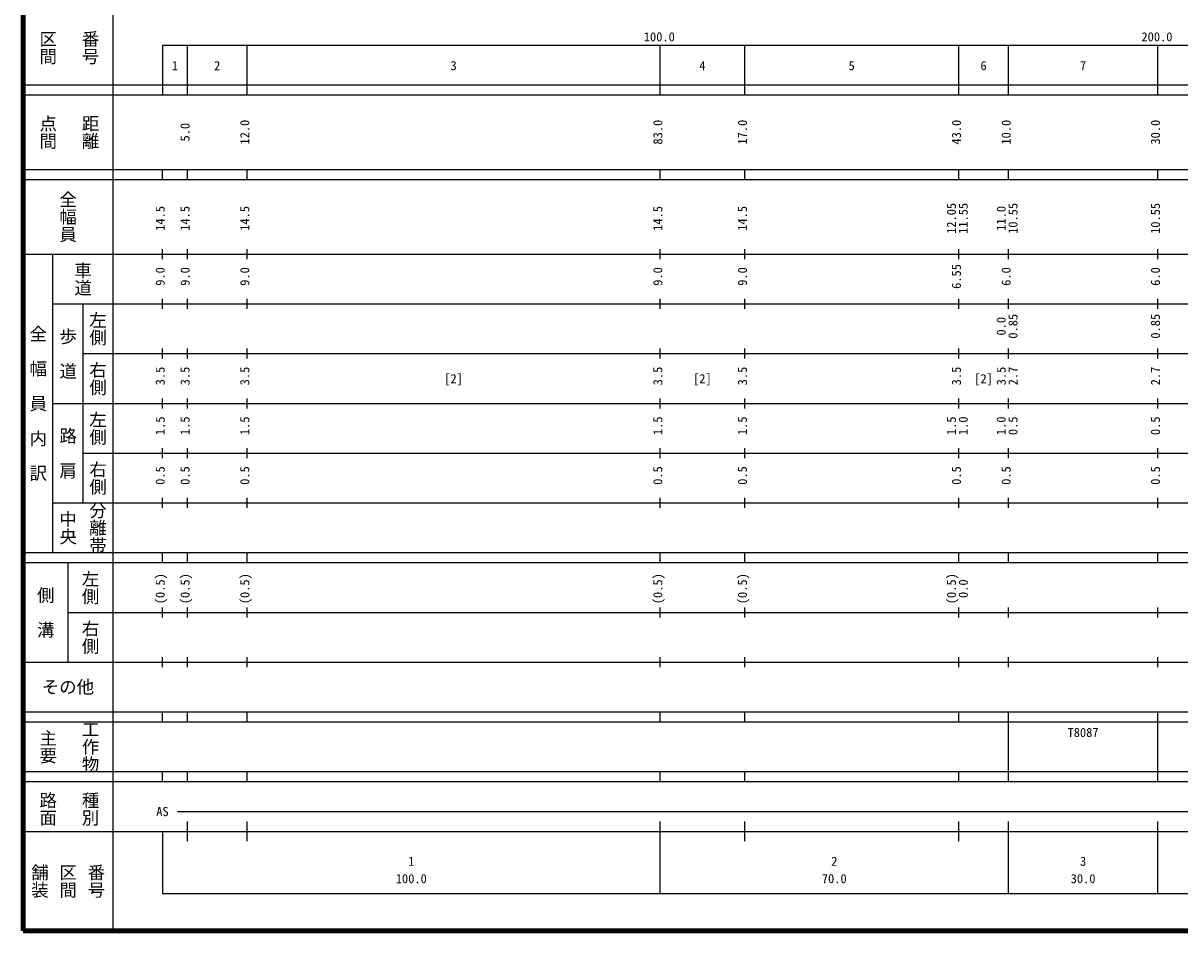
# Model space of a CAD drawing. Units: millimetres on the paper, enlarged 1000 times. Extents: x 40000 to 680000, y 20000 to 380000.
# Drawn here: x 40000 to 272448, y 20000 to 202409 of the extents above; entities that cross this region are included whole.
import ezdxf
from ezdxf.enums import TextEntityAlignment as Align

# ---------------------------------------------------------------- set-up
doc = ezdxf.new("R2010")
doc.units = ezdxf.units.MM
doc.header["$LTSCALE"] = 1000
doc.layers.add('M-TTL', color=2, linetype='Continuous', lineweight=140)
doc.layers.add('M-TTL-BAND', color=7, linetype='Continuous', lineweight=25)
doc.styles.add('@ＭＳ ゴシック', font='')
doc.styles.add('ＭＳ ゴシック', font='')
doc.styles.get('@ＭＳ ゴシック').set_extended_font_data('@MS Gothic')
doc.styles.get('ＭＳ ゴシック').set_extended_font_data('MS Gothic')

msp = doc.modelspace()

# ---------------------------------------------------------------- linework, layer by layer
at = {"layer": 'M-TTL'}
for p, q in [((40000, 380000), (40000, 20000)), ((40000, 20000), (680000, 20000))]:
    msp.add_line(p, q, dxfattribs=at)
at = {"layer": 'M-TTL-BAND'}
for p, q in [((58000, 370000), (58000, 20000)), ((68000, 198000), (579000, 198000)), ((68000, 198000), (68000, 188000)), ((73000, 188000), (73000, 198000)), ((85000, 188000), (85000, 198000)), ((168000, 188000), (168000, 198000)), ((185000, 188000), (185000, 198000)), ((228000, 188000), (228000, 198000)), ((238000, 188000), (238000, 198000)), ((268000, 188000), (268000, 198000)), ((40000, 190000), (579000, 190000)), ((40000, 188000), (579000, 188000)), ((40000, 173000), (579000, 173000)), ((68000, 171000), (68000, 173000)), ((73000, 171000), (73000, 173000)), ((85000, 171000), (85000, 173000)), ((168000, 171000), (168000, 173000)), ((185000, 171000), (185000, 173000)), ((228000, 171000), (228000, 173000)), ((238000, 171000), (238000, 173000)), ((268000, 171000), (268000, 173000)), ((40000, 171000), (579000, 171000)), ((40000, 156000), (579000, 156000)), ((46000, 96000), (46000, 156000)), ((68000, 155000), (68000, 157000)), ((73000, 155000), (73000, 157000)), ((85000, 155000), (85000, 157000)), ((168000, 155000), (168000, 157000)), ((185000, 155000), (185000, 157000)), ((228000, 155000), (228000, 157000)), ((238000, 155000), (238000, 157000)), ((268000, 155000), (268000, 157000)), ((68000, 145000), (68000, 147000)), ((73000, 145000), (73000, 147000)), ((85000, 145000), (85000, 147000)), ((168000, 145000), (168000, 147000)), ((185000, 145000), (185000, 147000)), ((228000, 145000), (228000, 147000)), ((238000, 145000), (238000, 147000)), ((268000, 145000), (268000, 147000)), ((46000, 146000), (579000, 146000)), ((52000, 146000), (52000, 106000)), ((52000, 136000), (579000, 136000)), ((68000, 135000), (68000, 137000)), ((73000, 135000), (73000, 137000)), ((85000, 135000), (85000, 137000)), ((168000, 135000), (168000, 137000)), ((185000, 135000), (185000, 137000)), ((228000, 135000), (228000, 137000)), ((238000, 135000), (238000, 137000)), ((268000, 135000), (268000, 137000)), ((46000, 126000), (579000, 126000)), ((68000, 125000), (68000, 127000)), ((73000, 125000), (73000, 127000)), ((85000, 125000), (85000, 127000)), ((168000, 125000), (168000, 127000)), ((185000, 125000), (185000, 127000)), ((228000, 125000), (228000, 127000)), ((238000, 125000), (238000, 127000)), ((268000, 125000), (268000, 127000)), ((68000, 115000), (68000, 117000)), ((73000, 115000), (73000, 117000)), ((85000, 115000), (85000, 117000)), ((168000, 115000), (168000, 117000)), ((185000, 115000), (185000, 117000)), ((228000, 115000), (228000, 117000)), ((238000, 115000), (238000, 117000)), ((268000, 115000), (268000, 117000)), ((52000, 116000), (579000, 116000)), ((68000, 105000), (68000, 107000)), ((73000, 105000), (73000, 107000)), ((85000, 105000), (85000, 107000)), ((168000, 105000), (168000, 107000)), ((185000, 105000), (185000, 107000)), ((228000, 105000), (228000, 107000)), ((238000, 105000), (238000, 107000)), ((268000, 105000), (268000, 107000)), ((46000, 106000), (579000, 106000)), ((40000, 96000), (579000, 96000)), ((68000, 94000), (68000, 96000)), ((73000, 94000), (73000, 96000)), ((85000, 94000), (85000, 96000)), ((168000, 94000), (168000, 96000)), ((185000, 94000), (185000, 96000)), ((228000, 94000), (228000, 96000)), ((238000, 94000), (238000, 96000)), ((268000, 94000), (268000, 96000)), ((40000, 94000), (579000, 94000)), ((49000, 94000), (49000, 74000)), ((49000, 84000), (579000, 84000)), ((68000, 83000), (68000, 85000)), ((73000, 83000), (73000, 85000)), ((85000, 83000), (85000, 85000)), ((168000, 83000), (168000, 85000)), ((185000, 83000), (185000, 85000)), ((228000, 83000), (228000, 85000)), ((238000, 83000), (238000, 85000)), ((268000, 83000), (268000, 85000)), ((68000, 73000), (68000, 75000)), ((73000, 73000), (73000, 75000)), ((85000, 73000), (85000, 75000)), ((168000, 73000), (168000, 75000)), ((185000, 73000), (185000, 75000)), ((228000, 73000), (228000, 75000)), ((238000, 73000), (238000, 75000)), ((268000, 73000), (268000, 75000)), ((40000, 74000), (579000, 74000)), ((40000, 64000), (579000, 64000)), ((68000, 62000), (68000, 64000)), ((73000, 62000), (73000, 64000)), ((85000, 62000), (85000, 64000)), ((168000, 62000), (168000, 64000)), ((185000, 62000), (185000, 64000)), ((228000, 62000), (228000, 64000)), ((238000, 62000), (238000, 64000)), ((268000, 62000), (268000, 64000)), ((40000, 62000), (579000, 62000)), ((238000, 52000), (238000, 62000)), ((268000, 52000), (268000, 62000)), ((268000, 52000), (268000, 62000)), ((40000, 52000), (579000, 52000)), ((68000, 50000), (68000, 52000)), ((73000, 50000), (73000, 52000)), ((85000, 50000), (85000, 52000)), ((168000, 50000), (168000, 52000)), ((185000, 50000), (185000, 52000)), ((228000, 50000), (228000, 52000)), ((238000, 50000), (238000, 52000)), ((268000, 50000), (268000, 52000)), ((40000, 50000), (579000, 50000)), ((71000, 44000), (351000, 44000)), ((73000, 38000), (73000, 42000)), ((85000, 38000), (85000, 42000)), ((168000, 27500), (168000, 42000)), ((185000, 38000), (185000, 42000)), ((228000, 38000), (228000, 42000)), ((238000, 27500), (238000, 42000)), ((268000, 27500), (268000, 42000)), ((40000, 40000), (579000, 40000)), ((68000, 40000), (68000, 27500)), ((68000, 27500), (579000, 27500))]:
    msp.add_line(p, q, dxfattribs=at)

# ---------------------------------------------------------------- texts
at = {"layer": 'M-TTL-BAND', "style": '@ＭＳ ゴシック'}
for s, p in [('区間', (45000, 197500)), ('番号', (53500, 197500)), ('点間', (45000, 180500)), ('距離', (53500, 180500)), ('全幅員', (49000, 163500)), ('車道', (52000, 151000)), ('左側', (55000, 141000)), ('全\u3000幅\u3000員\u3000内\u3000訳', (43000, 126000)), ('歩\u3000道', (49000, 136000)), ('右側', (55000, 131000)), ('左側', (55000, 121000)), ('路\u3000肩', (49000, 116000)), ('右側', (55000, 111000)), ('分離帯', (55000, 101000)), ('中央', (49000, 101000)), ('左側', (53500, 89000)), ('側\u3000溝', (44500, 84000)), ('右側', (53500, 79000)), ('工作物', (53500, 57000)), ('主要', (45000, 57000)), ('路面', (45000, 44500)), ('種別', (53500, 44500)), ('舗装', (43333, 30000)), ('区間', (49000, 30000)), ('番号', (54667, 30000))]:
    msp.add_text(s, height=2566, rotation=270, dxfattribs=at).set_placement(p, align=Align.MIDDLE_CENTER)
at = {"layer": 'M-TTL-BAND', "style": 'ＭＳ ゴシック'}
for s, p in [('100.0', (167844, 198195)), ('200.0', (267844, 198195)), ('1', (70500, 192405)), ('2', (79000, 192405)), ('3', (126500, 192405)), ('4', (176500, 192405)), ('5', (206500, 192405)), ('6', (233000, 192405)), ('7', (253000, 192405)), ('[2]', (126500, 129500)), ('[2]', (176500, 129500)), ('[2]', (233000, 129500)), ('AS', (68000, 42500)), ('2', (203000, 32523)), ('3', (253000, 32523)), ('1', (118000, 32523)), ('100.0', (118000, 29033)), ('70.0', (203000, 29033)), ('30.0', (253000, 29033))]:
    msp.add_text(s, height=1833, dxfattribs=at).set_placement(p, align=Align.BOTTOM_CENTER)
for s, p in [('5.0', (74000, 180500)), ('12.0', (86000, 180500)), ('83.0', (169000, 180500)), ('17.0', (186000, 180500)), ('43.0', (229000, 180500)), ('10.0', (239000, 180500)), ('30.0', (269000, 180500)), ('14.5', (69000, 163174)), ('14.5', (74000, 163174)), ('14.5', (86000, 163174)), ('14.5', (169000, 163174)), ('14.5', (186000, 163174)), ('12.05', (228000, 163174)), ('11.55', (230370, 163174)), ('11.0', (238000, 163174)), ('10.55', (240370, 163174)), ('10.55', (269000, 163174)), ('6.55', (229000, 151500)), ('9.0', (69000, 151500)), ('9.0', (74000, 151500)), ('9.0', (86000, 151500)), ('9.0', (169000, 151500)), ('9.0', (186000, 151500)), ('6.0', (239000, 151500)), ('6.0', (269000, 151500)), ('0.0', (238000, 141500)), ('0.85', (240370, 141500)), ('0.85', (269000, 141500)), ('3.5', (69000, 131500)), ('3.5', (74000, 131500)), ('3.5', (86000, 131500)), ('3.5', (169000, 131500)), ('3.5', (186000, 131500)), ('3.5', (229000, 131500)), ('3.5', (238000, 131500)), ('2.7', (240370, 131500)), ('2.7', (269000, 131500)), ('1.5', (69000, 121500)), ('1.5', (74000, 121500)), ('1.5', (86000, 121500)), ('1.5', (169000, 121500)), ('1.5', (186000, 121500)), ('1.5', (228000, 121500)), ('1.0', (230370, 121500)), ('1.0', (238000, 121500)), ('0.5', (240370, 121500)), ('0.5', (269000, 121500)), ('0.5', (69000, 111500)), ('0.5', (74000, 111500)), ('0.5', (86000, 111500)), ('0.5', (169000, 111500)), ('0.5', (186000, 111500)), ('0.5', (229000, 111500)), ('0.5', (239000, 111500)), ('0.5', (269000, 111500)), ('(0.5)', (69000, 88764)), ('(0.5)', (74000, 88764)), ('(0.5)', (86000, 88764)), ('(0.5)', (169000, 88764)), ('(0.5)', (186000, 88764)), ('(0.5)', (228000, 88764)), ('0.0', (230370, 88764))]:
    msp.add_text(s, height=1833, rotation=90, dxfattribs=at).set_placement(p, align=Align.BOTTOM_CENTER)
msp.add_text('その他', height=2566, dxfattribs=at).set_placement((49000, 69000), align=Align.MIDDLE_CENTER)
msp.add_text('T8087', height=1833, dxfattribs=at).set_placement((249875, 58405), align=Align.BOTTOM_LEFT)

doc.saveas('drawing.dxf')
